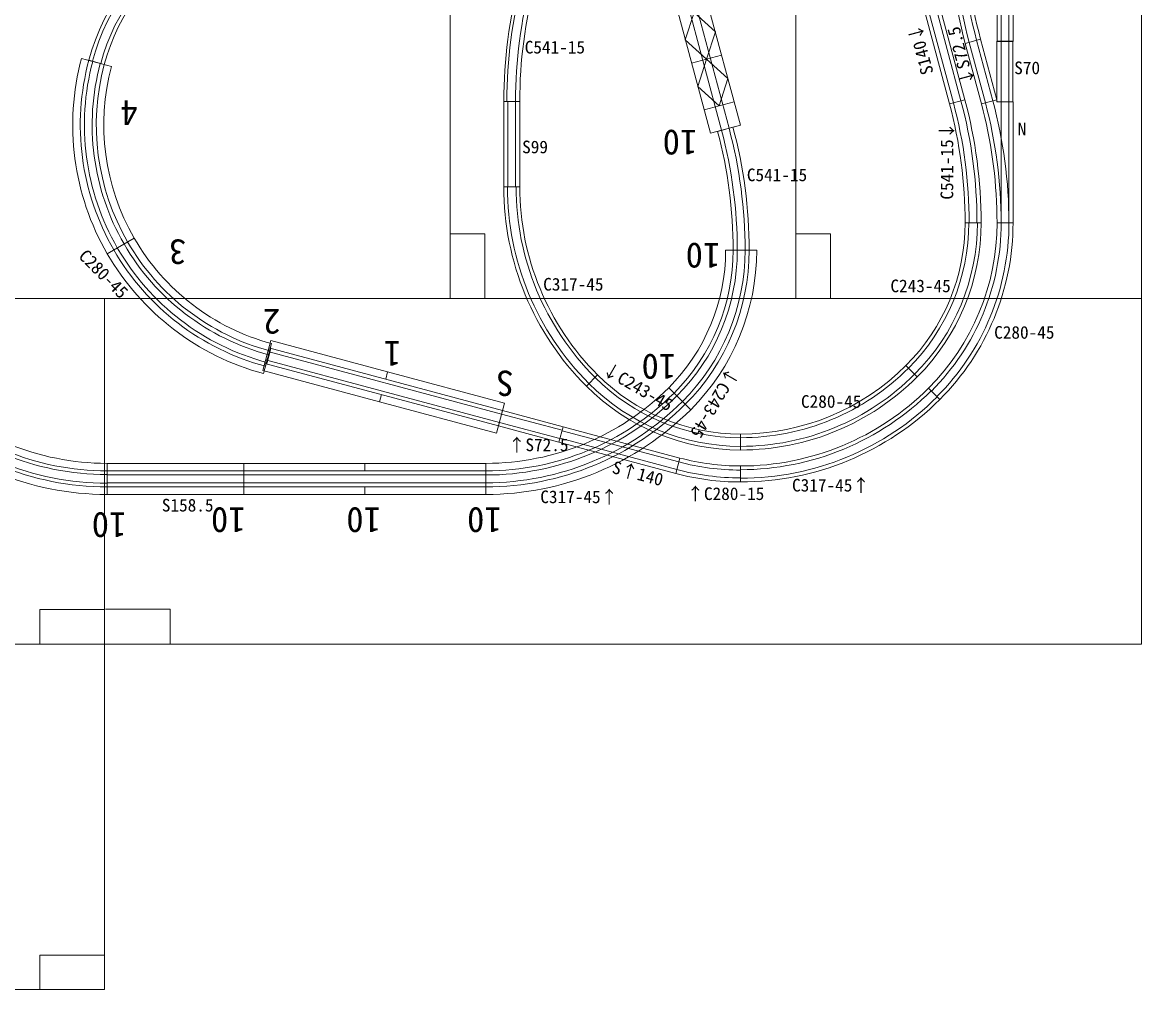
# Model space of a CAD drawing. Units: millimetres, scale not verified. Extents: x -3771 to 23555, y -4805 to 3321.
# Drawn here: x 4717 to 6012, y -4101 to -2981 of the extents above; entities that cross this region are included whole.
import ezdxf
from ezdxf.enums import TextEntityAlignment as Align

# ---------------------------------------------------------------- set-up
doc = ezdxf.new("R2010")
doc.units = ezdxf.units.MM
doc.header["$LTSCALE"] = 8
for name, color, linetype, lineweight in [('0-1', 7, 'Continuous', 9), ('0-2', 7, 'Continuous', 9), ('0-7', 6, 'Continuous', 9)]:
    doc.layers.add(name, color=color, linetype=linetype, lineweight=lineweight)
doc.styles.add('ＭＳ ゴシック', font='')
doc.styles.get('ＭＳ ゴシック').set_extended_font_data('MS Gothic')

msp = doc.modelspace()

# ---------------------------------------------------------------- linework, layer by layer
at = {"layer": '0-1'}
for p, q in [((5844.753, -2722.827), (5844.753, -3002.827)), ((5863.253, -2722.827), (5863.253, -3002.827)), ((5825.681, -3000.433), (5807.811, -3005.222)), ((5825.681, -3000.433), (5807.811, -3005.222)), ((5844.438, -3070.433), (5825.681, -3000.433)), ((5863.062, -3002.806), (5844.562, -3002.806)), ((5844.562, -3002.806), (5844.562, -3072.806)), ((5863.253, -3002.827), (5844.753, -3002.827)), ((5863.062, -3002.806), (5863.062, -3072.806)), ((5826.568, -3075.222), (5807.811, -3005.222)), ((4820.042, -3031.833), (4785.269, -3022.516)), ((4793.721, -3024.781), (4811.59, -3029.569)), ((5844.438, -3070.433), (5826.568, -3075.222)), ((5826.568, -3075.222), (5844.438, -3070.433)), ((5826.568, -3075.222), (5844.438, -3070.433)), ((5844.438, -3070.433), (5844.753, -3072.827)), ((5863.062, -3072.806), (5844.562, -3072.806)), ((5844.753, -3072.827), (5863.253, -3072.827)), ((5844.753, -3072.827), (5863.253, -3072.827)), ((5844.753, -3072.827), (5863.253, -3072.827)), ((5863.253, -3212.827), (5863.253, -3072.827)), ((5512.939, -3109.26), (5545.153, -3100.629)), ((5521.251, -3107.033), (5539.121, -3102.245)), ((5547.71, -3099.943), (5539.259, -3102.208)), ((5844.753, -3212.827), (5844.621, -3204.458)), ((4846.216, -3230.644), (4815.039, -3248.644)), ((4846.216, -3230.644), (4815.039, -3248.644)), ((5530.62, -3244.66), (5566.62, -3244.66)), ((5530.62, -3244.66), (5566.62, -3244.66)), ((5557.87, -3244.66), (5539.37, -3244.66)), ((4994.995, -3384.042), (5004.312, -3349.27)), ((5005.304, -3352.717), (4995.987, -3387.49)), ((4998.251, -3379.038), (5003.039, -3361.168)), ((4999.673, -3376.237), (5004.461, -3358.368)), ((5272.505, -3430.19), (5002.046, -3357.721)), ((4997.258, -3375.59), (5267.717, -3448.059)), ((5139.542, -3385.505), (5137.278, -3393.956)), ((5464.719, -3403.759), (5490.175, -3429.215)), ((5464.719, -3403.759), (5490.175, -3429.215)), ((5778.533, -3417.358), (5765.452, -3404.277)), ((5765.452, -3404.277), (5778.533, -3417.358)), ((5130.225, -3420.277), (5132.489, -3411.825)), ((5274.77, -3421.739), (5265.453, -3456.511)), ((5267.717, -3448.059), (5272.505, -3430.19)), ((5342.535, -3448.954), (5272.505, -3430.19)), ((5337.747, -3466.824), (5267.717, -3448.059)), ((5342.535, -3448.954), (5337.747, -3466.824)), ((5342.535, -3448.954), (5477.764, -3485.189)), ((5337.747, -3466.824), (5472.976, -3503.058)), ((4814.794, -3491.334), (4814.794, -3527.334)), ((4814.794, -3491.334), (4814.794, -3527.334)), ((4814.794, -3527.334), (4814.794, -3491.335)), ((4973.294, -3491.334), (4973.294, -3527.334)), ((4973.294, -3491.334), (4973.294, -3527.334)), ((5113.294, -3491.334), (5113.294, -3500.084)), ((5253.294, -3491.334), (5253.294, -3527.334)), ((5253.294, -3491.334), (5253.294, -3527.334)), ((5477.764, -3485.189), (5472.976, -3503.058)), ((5477.764, -3485.189), (5472.976, -3503.058)), ((5547.84, -3494.414), (5547.84, -3512.914)), ((4814.794, -3500.084), (4814.794, -3518.584)), ((4814.794, -3500.084), (4973.294, -3500.084)), ((4973.294, -3500.084), (5253.294, -3500.084)), ((4814.794, -3518.584), (4973.294, -3518.584)), ((4973.294, -3518.584), (5253.294, -3518.584)), ((5113.294, -3518.584), (5113.294, -3527.334))]:
    msp.add_line(p, q, dxfattribs=at)
at = {"layer": '0-1', "color": 2}
for p, q in [((5849.503, -2722.827), (5849.503, -3002.827)), ((5858.503, -2722.827), (5858.503, -3002.827)), ((5525.977, -3105.767), (5453.508, -2835.308)), ((5534.671, -3103.437), (5462.201, -2832.978)), ((5831.156, -3073.992), (5812.4, -3003.992)), ((5839.849, -3071.663), (5821.093, -3001.663)), ((5849.312, -3002.806), (5849.312, -3072.806)), ((5858.312, -3002.806), (5858.312, -3072.806)), ((5849.503, -3212.827), (5849.503, -3072.827)), ((5858.503, -3212.827), (5858.503, -3072.827)), ((5271.405, -3434.295), (5000.946, -3361.826)), ((5268.817, -3443.955), (4998.358, -3371.485)), ((5268.817, -3443.954), (5338.847, -3462.718)), ((5271.405, -3434.295), (5341.435, -3453.059)), ((5341.305, -3453.542), (5476.535, -3489.777)), ((5338.976, -3462.236), (5474.206, -3498.47)), ((4814.794, -3504.834), (4973.294, -3504.834)), ((4973.294, -3504.834), (5253.294, -3504.834)), ((4814.794, -3513.834), (4973.294, -3513.834)), ((4973.294, -3513.834), (5253.294, -3513.834))]:
    msp.add_line(p, q, dxfattribs=at)
at = {"layer": '0-1', "color": 4}
for p, q in [((5547.711, -3099.943), (5475.241, -2829.484)), ((5491.197, -3028.123), (5525.97, -3018.806)), ((5505.69, -3082.215), (5540.464, -3072.897))]:
    msp.add_line(p, q, dxfattribs=at)
at = {"layer": '0-1', "color": 3}
for p, q in [((5139.54, -3385.505), (5004.312, -3349.27)), ((4994.995, -3384.042), (5130.223, -3420.276)), ((5274.77, -3421.739), (5139.542, -3385.505)), ((5130.225, -3420.277), (5265.453, -3456.511)), ((4814.794, -3491.334), (4973.294, -3491.334)), ((4973.294, -3491.334), (5253.294, -3491.334)), ((4814.794, -3527.334), (4973.294, -3527.334)), ((4973.294, -3527.334), (5253.294, -3527.334))]:
    msp.add_line(p, q, dxfattribs=at)
at = {"layer": '0-1', "color": 4}
msp.add_lwpolyline([(5440.468, -2838.802), (5512.937, -3109.261), (5547.711, -3099.943)], dxfattribs=at)
msp.add_lwpolyline([(5523.077, -3077.556), (5498.444, -3055.169), (5508.583, -3023.464), (5483.95, -3001.077), (5494.089, -2969.372), (5469.456, -2946.985), (5479.596, -2915.281), (5454.962, -2892.893), (5465.102, -2861.189), (5489.735, -2883.576), (5479.596, -2915.281), (5504.229, -2937.668), (5494.089, -2969.372), (5518.723, -2991.76), (5508.583, -3023.464), (5533.217, -3045.852)], close=True, dxfattribs=at)
at = {"layer": '0-1'}
for points in [[(5863.253, -3212.827), (5844.753, -3212.827), (5863.253, -3212.827)], [(5337.747, -3466.824), (5342.535, -3448.954), (5337.747, -3466.824)]]:
    msp.add_lwpolyline(points, dxfattribs=at)
for centre, radius, start, end in [((5037.375, -3090.068), 252.25, 120, 164.99989), ((6339.312, -2862.806), 550.25, 180, 195), ((6339.312, -2862.806), 531.75, 180, 195), ((5037.375, -3090.068), 233.75, 120, 164.99991), ((5073.115, -3099.644), 289.25, 165, 210), ((5073.115, -3099.644), 270.75, 165, 210), ((5312.937, -3212.849), 531.75, 0.90408, 15), ((5007.62, -3244.66), 531.75, 0, 15), ((5007.62, -3244.66), 550.25, 0, 15), ((5574.003, -3212.827), 270.75, 315, 0), ((5574.003, -3212.827), 289.25, 315, 0), ((5073.115, -3099.644), 270.75, 210, 255), ((5073.115, -3099.644), 289.25, 210, 255), ((5305.62, -3244.66), 233.75, 315, 0), ((5305.62, -3244.66), 252.25, 315, 0), ((5547.84, -3186.665), 307.75, 270, 315), ((4814.794, -3192.334), 307.75, 225, 270), ((5253.294, -3192.334), 307.75, 270, 315), ((5547.84, -3186.665), 326.25, 270, 315), ((4814.794, -3192.334), 326.25, 225, 270), ((5253.294, -3192.334), 326.25, 270, 315), ((5547.84, -3223.664), 270.75, 255, 270), ((5547.84, -3223.664), 289.25, 255, 270)]:
    msp.add_arc(centre, radius, start, end, dxfattribs=at)
at = {"layer": '0-1', "color": 2}
for centre, radius, start, end in [((6339.312, -2862.806), 545.5, 180, 195), ((6339.312, -2862.806), 536.5, 180, 195), ((5037.375, -3090.068), 248, 120, 164.99991), ((5037.375, -3090.068), 238, 120, 164.99988), ((5073.115, -3099.644), 284.5, 165, 210), ((5073.115, -3099.644), 275.5, 165, 210), ((5312.937, -3212.849), 536.5, 0.0022, 15), ((5312.937, -3212.849), 545.5, 0.0022, 15), ((5007.62, -3244.66), 536.5, 0, 15), ((5007.62, -3244.66), 545.5, 0, 15), ((5574.003, -3212.827), 275.5, 315, 0), ((5574.003, -3212.827), 284.5, 315, 0), ((5073.115, -3099.644), 275.5, 210, 255), ((5073.115, -3099.644), 284.5, 210, 255), ((5305.62, -3244.66), 238.5, 315, 0), ((5305.62, -3244.66), 247.5, 315, 0), ((4814.794, -3192.334), 312, 224.99998, 270), ((5253.294, -3192.334), 312.5, 270, 315), ((5547.84, -3186.665), 312, 269.99998, 315), ((5547.84, -3186.665), 322, 270.00002, 315), ((4814.794, -3192.334), 322, 225.00002, 270), ((5253.294, -3192.334), 321.5, 270, 315), ((5547.84, -3223.664), 275.5, 255, 270), ((5547.84, -3223.664), 284.5, 255, 270)]:
    msp.add_arc(centre, radius, start, end, dxfattribs=at)
at = {"layer": '0-1', "color": 3}
for centre, radius, start, end in [((5073.115, -3099.644), 298, 165, 210), ((5073.115, -3099.644), 262, 165, 210), ((5073.115, -3099.644), 262, 210, 255), ((5073.115, -3099.644), 298, 210, 255), ((5305.62, -3244.66), 225, 315, 0), ((5305.62, -3244.66), 261, 315, 0), ((4814.794, -3192.334), 299, 224.99998, 270), ((5253.294, -3192.334), 299, 270, 315), ((4814.794, -3192.334), 335, 225.00002, 270), ((5253.294, -3192.334), 335, 270, 315)]:
    msp.add_arc(centre, radius, start, end, dxfattribs=at)
at = {"layer": '0-2', "color": 2}
for p, q in [((5794.222, -3073.971), (5757.987, -2938.741)), ((5802.915, -3071.642), (5766.681, -2936.412)), ((5278.666, -3171.339), (5278.666, -3072.339)), ((5287.666, -3171.339), (5287.666, -3072.339))]:
    msp.add_line(p, q, dxfattribs=at)
at = {"layer": '0-2'}
for p, q in [((5807.503, -3070.412), (5771.269, -2935.183)), ((5789.634, -3075.2), (5753.399, -2939.971)), ((5273.916, -3072.339), (5292.416, -3072.339)), ((5273.916, -3072.339), (5292.416, -3072.339)), ((5273.916, -3171.339), (5273.916, -3072.339)), ((5292.416, -3072.339), (5273.917, -3072.339)), ((5292.416, -3171.339), (5292.416, -3072.339)), ((5789.634, -3075.2), (5807.503, -3070.412)), ((5292.416, -3171.339), (5273.916, -3171.339)), ((5292.416, -3171.339), (5273.916, -3171.339)), ((5292.416, -3171.339), (5273.916, -3171.339)), ((5273.916, -3171.339), (5292.416, -3171.339)), ((5826.253, -3212.827), (5807.753, -3212.827)), ((5826.253, -3212.827), (5807.753, -3212.827)), ((5739.289, -3378.113), (5752.371, -3391.195)), ((5739.289, -3378.113), (5752.371, -3391.195)), ((5739.289, -3378.113), (5752.371, -3391.195)), ((5382.554, -3388.951), (5369.473, -3402.032)), ((5547.84, -3457.414), (5547.84, -3475.914))]:
    msp.add_line(p, q, dxfattribs=at)
for centre, radius, start, end in [((5824.167, -3072.339), 550.25, 165, 180.00005), ((5824.167, -3072.339), 531.75, 165, 179.99998), ((5276.003, -3212.827), 531.75, 0, 15), ((5276.003, -3212.827), 550.25, 0, 15), ((5600.167, -3171.338), 326.25, 180, 225), ((5600.167, -3171.338), 307.75, 180, 225), ((5574.003, -3212.827), 233.75, 315.00009, 0), ((5574.003, -3212.827), 252.25, 315.00011, 0), ((5547.84, -3186.664), 270.75, 269.99998, 315), ((5547.84, -3223.664), 233.75, 225.00009, 270), ((5547.84, -3186.664), 289.25, 270.00005, 315), ((5547.84, -3223.664), 252.25, 225.00011, 270)]:
    msp.add_arc(centre, radius, start, end, dxfattribs=at)
at = {"layer": '0-2', "color": 2}
for centre, radius, start, end in [((5824.167, -3072.339), 546.686, 165, 180), ((5824.167, -3072.339), 536.686, 165, 180), ((5276.003, -3212.827), 536.5, 0, 15), ((5276.003, -3212.827), 545.5, 0, 15), ((5600.167, -3171.338), 322, 180.00002, 225), ((5600.167, -3171.338), 312, 179.99998, 225), ((5574.003, -3212.827), 238, 315.00012, 0), ((5574.003, -3212.827), 248, 315.00009, 0), ((5547.84, -3223.664), 238, 225.00012, 270), ((5547.84, -3186.664), 275, 270, 315), ((5547.84, -3186.664), 285, 270.00005, 315), ((5547.84, -3223.664), 248, 225.00009, 270)]:
    msp.add_arc(centre, radius, start, end, dxfattribs=at)
at = {"layer": '0-7'}
for p, q in [((5611.995, -3300.563), (5611.995, -1500.563)), ((6011.995, -3700.563), (6011.995, -1500.563)), ((5211.995, -3300.563), (5211.995, -2500.563)), ((-588.005, -3300.563), (6010.995, -3300.563)), ((4811.995, -4100.563), (4811.995, -3300.563)), ((-588.005, -3700.563), (6011.995, -3700.563)), ((4411.995, -4100.563), (4811.995, -4100.563))]:
    msp.add_line(p, q, dxfattribs=at)
at = {"layer": '0-7', "color": 4}
for points in [[(5211.995, -3225.563), (5251.995, -3225.563), (5251.995, -3300.563)], [(5611.995, -3225.563), (5651.995, -3225.563), (5651.995, -3300.563)], [(4736.995, -3700.563), (4736.995, -3660.563), (4811.995, -3660.563)], [(4887.995, -3700.295), (4887.995, -3660.295), (4812.995, -3660.295)], [(4736.995, -4100.563), (4736.995, -4060.563), (4811.995, -4060.563)]]:
    msp.add_lwpolyline(points, dxfattribs=at)

# ---------------------------------------------------------------- texts
at = {"layer": '0-1', "style": 'ＭＳ ゴシック'}
for s, rotation, p in [('↓S72.5', 105, (5823.225, -3050.706)), ('C280-45', 315, (4777.794, -3255.665)), ('↓C243-45', 240, (5530.155, -3376.466)), ('S↑140', 345, (5397.134, -3506.617))]:
    msp.add_text(s, height=14.66, rotation=rotation, dxfattribs=at).set_placement(p, align=Align.BOTTOM_LEFT)
for s, p in [('S70', (5864.57, -3045.242)), ('N', (5868.591, -3116.08)), ('C541-15', (5555.188, -3169.111)), ('C280-45', (5841.362, -3351.461)), ('↑S72.5', (5279.021, -3481.647)), ('C317-45↑', (5607.469, -3528.354)), ('C317-45↑', (5316.167, -3541.812)), ('↑C280-15', (5485.609, -3538.182)), ('S158.5', (4878.211, -3551.493))]:
    msp.add_text(s, height=14.66, dxfattribs=at).set_placement(p, align=Align.BOTTOM_LEFT)
at = {"layer": '0-1', "color": 3, "style": 'ＭＳ ゴシック'}
for s, p in [('4', (4850.405, -3062.298)), ('10', (5497.684, -3096.486)), ('3', (4906.223, -3223.295)), ('10', (5524.307, -3227.381)), ('2', (5015.387, -3303.853)), ('1', (5155.059, -3341.099)), ('10', (5473.28, -3356.058)), ('S', (5285.421, -3375.241)), ('10', (4837.056, -3539.267)), ('10', (4975.037, -3533.537)), ('10', (5131.622, -3533.543)), ('10', (5271.391, -3533.543))]:
    msp.add_text(s, height=29.33, rotation=180, dxfattribs=at).set_placement(p, align=Align.BOTTOM_LEFT)
at = {"layer": '0-2', "style": 'ＭＳ ゴシック'}
for s, rotation, p in [('S140↓', 105, (5775.575, -3038.118)), ('C541-15↓', 90, (5798.407, -3186.076)), ('↓C243-45', 330, (5384.287, -3390.59))]:
    msp.add_text(s, height=14.66, rotation=rotation, dxfattribs=at).set_placement(p, align=Align.BOTTOM_LEFT)
for s, p in [('C541-15', (5298.12, -3021.322)), ('S99', (5295.163, -3136.824)), ('C317-45', (5319.514, -3295.745)), ('C243-45', (5721.325, -3297.647)), ('C280-45', (5617.866, -3431.448))]:
    msp.add_text(s, height=14.66, dxfattribs=at).set_placement(p, align=Align.BOTTOM_LEFT)

doc.saveas('drawing.dxf')
